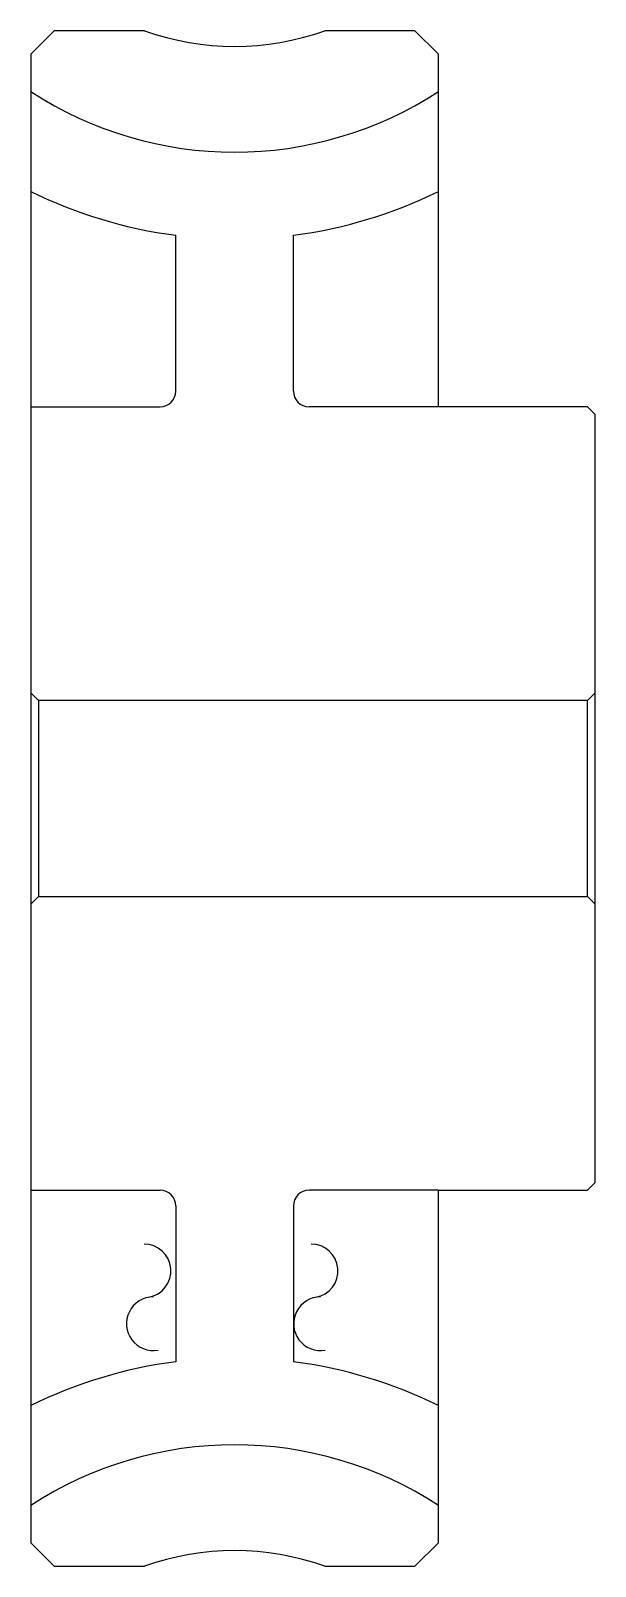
# Model space of a CAD drawing. Header units: metres. Extents: x 249 to 851, y 195 to 650.
# Drawn here: x 249.2 to 321.2, y 194.9 to 390.9 of the extents above; entities outside this region: 2.
import ezdxf

# ---------------------------------------------------------------- set-up
doc = ezdxf.new("R2010")
doc.units = ezdxf.units.M

msp = doc.modelspace()

# ---------------------------------------------------------------- linework, layer by layer
at = {"color": 4}
for p, q in [((267.724487, 344.897949), (267.724487, 364.789978)), ((282.724487, 344.897949), (282.724487, 364.789978)), ((301.224487, 342.897949), (284.724487, 342.897949)), ((321.224487, 306.397949), (320.224487, 305.397949)), ((249.224503, 279.397949), (250.224503, 280.397949)), ((321.224487, 279.397949), (320.224487, 280.397949)), ((301.224487, 242.897949), (284.724487, 242.897949)), ((267.724487, 240.897949), (267.724487, 221.005936)), ((282.724487, 240.897949), (282.724487, 221.005936))]:
    msp.add_line(p, q, dxfattribs=at)
for points in [[(263.735382, 390.897949), (252.224503, 390.897949), (249.224503, 387.897949), (249.224503, 279.397949)], [(286.713623, 194.897949), (298.224487, 194.897949), (301.224487, 197.897949), (301.224487, 242.897949), (320.224487, 242.897949), (321.224487, 243.897949), (321.224487, 341.897949), (320.224487, 342.897949), (301.224487, 342.897949), (301.224487, 387.897949), (298.224487, 390.897949), (286.713623, 390.897949)], [(249.224503, 342.897949), (265.724487, 342.897949)], [(249.224503, 306.397949), (250.224503, 305.397949), (250.224503, 280.397949), (320.224487, 280.397949), (320.224487, 305.397949), (250.224503, 305.397949)], [(249.224503, 279.397949), (249.224503, 197.897949), (252.224503, 194.897949), (263.735382, 194.897949)], [(249.224503, 242.897949), (265.724487, 242.897949)]]:
    msp.add_lwpolyline(points, dxfattribs=at)
at = {"color": 7}
for centre, radius, start, end in [((820.422485, 639.636658), 10.267347, 10, 180), ((840.645203, 643.202515), 10.267347, 180, 10), ((263.672638, 232.600494), 3.422449, 280, 90), ((284.991028, 232.600494), 3.422449, 280, 90), ((264.861267, 225.859589), 3.422449, 90, 280), ((286.179626, 225.859589), 3.422449, 90, 280)]:
    msp.add_arc(centre, radius, start, end, dxfattribs=at)
at = {"color": 4}
for centre, radius, start, end in [((275.224487, 422.897949), 34, 250.25007761, 289.74992083), ((275.224487, 422.897949), 47.5, 236.81333771, 303.18666229), ((275.224487, 422.897949), 58.59, 243.65363477, 262.64549164), ((275.224487, 422.897949), 58.59, 277.35450836, 296.34636523), ((265.724487, 344.897949), 2, 270, 0), ((284.724487, 344.897949), 2, 180, 270), ((284.724487, 344.897949), 2, 180, 270), ((265.724487, 240.897949), 2, 0, 90), ((284.724487, 240.897949), 2, 90, 180), ((284.724487, 240.897949), 2, 90, 180), ((275.224487, 162.897949), 58.59, 97.35450836, 116.34636523), ((275.224487, 162.897949), 58.59, 63.65363477, 82.64549164), ((275.224487, 162.897949), 47.5, 56.81333771, 123.18666229), ((275.224487, 162.897949), 34, 70.25007917, 109.74992239)]:
    msp.add_arc(centre, radius, start, end, dxfattribs=at)

doc.saveas('drawing.dxf')
